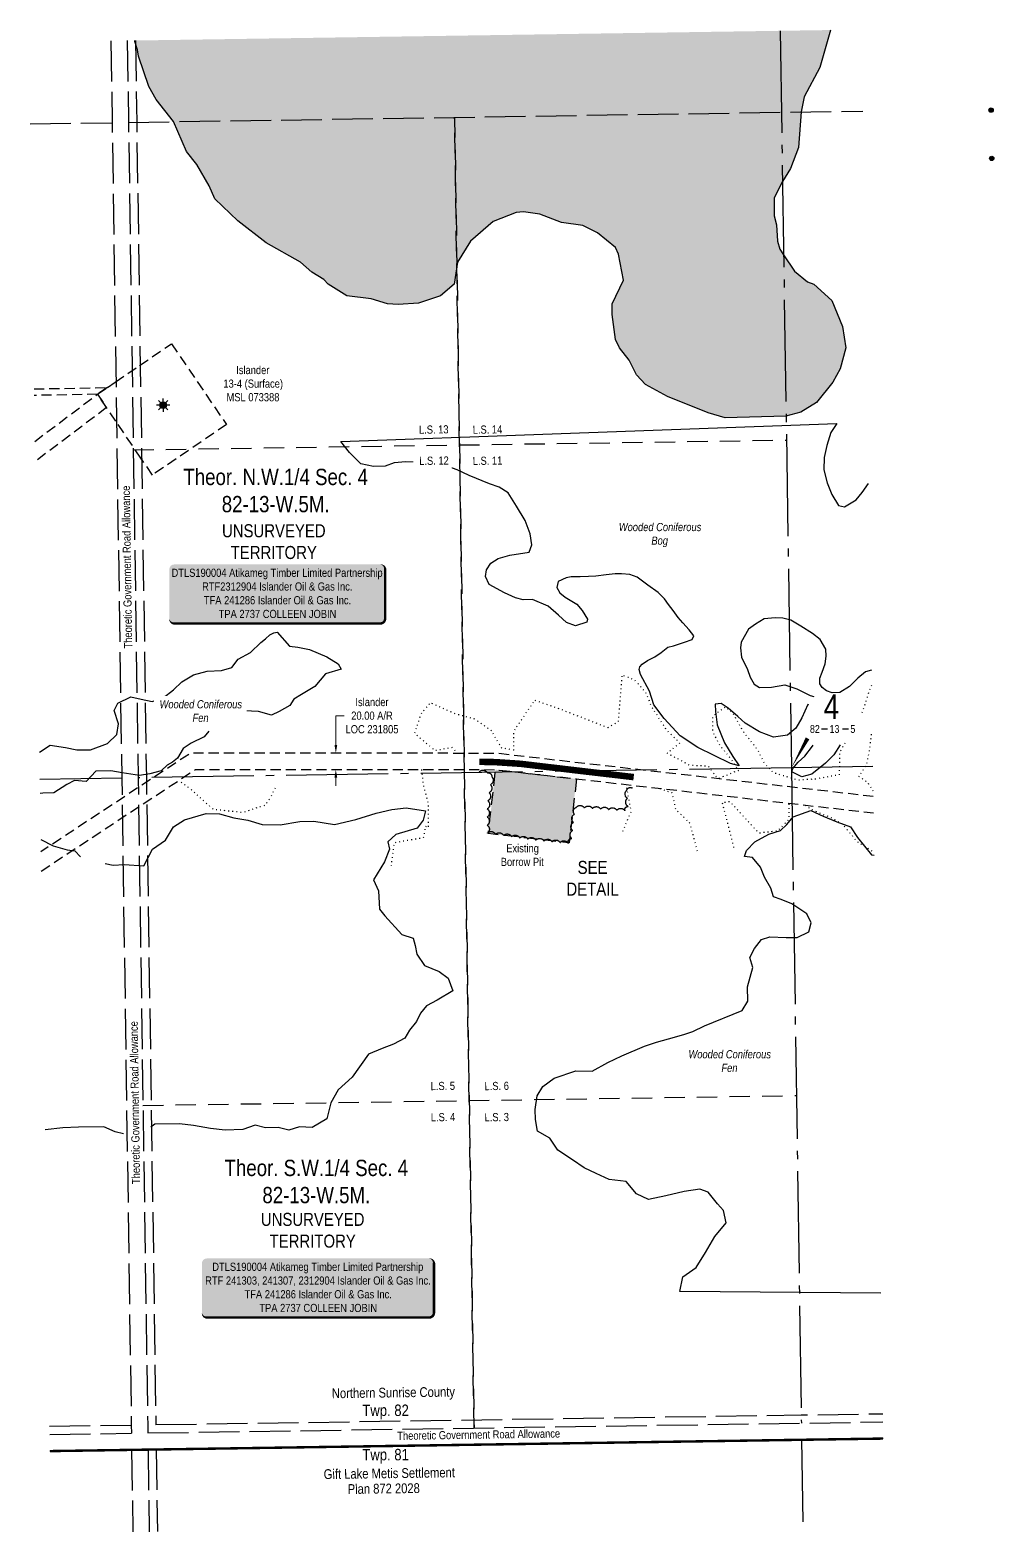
# Model space of a CAD drawing. Extents: x 562115 to 568244, y 6214387 to 6216356.
# Drawn here: x 563083 to 564266, y 6214513 to 6216356 of the extents above; entities that cross this region are included whole.
import ezdxf
from ezdxf.enums import TextEntityAlignment as Align

# ---------------------------------------------------------------- set-up
doc = ezdxf.new("R2010")
doc.units = 0
doc.header["$LTSCALE"] = 5
for name, pattern in [('0', [1, 1, 0]), ('BORDER', [44.45, 12.7, -6.35, 12.7, -6.35, 0, -6.35]), ('foc-ACCESSROAD', [3.75, 2.5, -1.25]), ('foc-LSD', [8, 5, -3]), ('foc-QUARTERLINE', [33, 25, -3, 2, -3]), ('foc-TOPO', [1, 0.2, -0.8]), ('foc-UNSURVEYED', [12.5, 10, -2.5]), ('HIDDEN2', [4.7625, 3.175, -1.5875])]:
    doc.linetypes.add(name, pattern=pattern)
for name, color, linetype in [('10', 1, 'Continuous'), ('9', 3, 'Continuous'), ('AS-ROADS', 254, 'Continuous'), ('C-AR', 13, 'foc-ACCESSROAD'), ('C-SYMBOL', 7, 'Continuous'), ('C-WS', 13, 'foc-ACCESSROAD'), ('C-WS-S', 13, 'Continuous'), ('D-TXT', 6, 'Continuous'), ('DETAIL-T', 7, 'Continuous'), ('L-33', 7, 'Continuous'), ('L-QSEC', 8, 'foc-QUARTERLINE'), ('L-ROAD-T', 7, 'Continuous'), ('L-SECLBL', 7, 'Continuous'), ('L-SECTION-LSD', 7, 'foc-LSD'), ('L-UNS-T', 3, 'Continuous'), ('L-USEC', 7, 'foc-UNSURVEYED'), ('M-DETAILS', 250, 'Continuous'), ('P-PROPOSED-H', 21, 'Continuous'), ('T-BUSH', 110, '0'), ('T-EXISTING TFA', 220, 'HIDDEN2'), ('T-VEGETATION CHANGE', 104, 'foc-TOPO'), ('T-WATER', 160, 'Continuous'), ('T-WATER-H', 133, 'Continuous'), ('WETLAND', 143, 'Continuous'), ('WETLAND-T', 146, 'Continuous')]:
    doc.layers.add(name, color=color, linetype=linetype)
for name, color, linetype, lineweight in [('AS-BOUNDARY', 131, 'BORDER', 60), ('C-AR-T', 13, 'Continuous', 9), ('C-WS-T', 13, 'Continuous', 9)]:
    doc.layers.add(name, color=color, linetype=linetype, lineweight=lineweight)
doc.styles.add('100L', font='ARIALN.TTF', dxfattribs={"height": 11})
doc.styles.add('175L', font='ARIALN.TTF', dxfattribs={"height": 20})
doc.styles.add('240', font='ARIALN.TTF', dxfattribs={"height": 30})
doc.styles.add('80', font='ARIALN.TTF', dxfattribs={"height": 10})
doc.styles.add('80CG', font='ARIALN.TTF', dxfattribs={"height": 10})
doc.styles.add('80L', font='ARIALN.TTF', dxfattribs={"height": 10})
doc.styles.add('SIMPLEX', font='ARIALN.TTF')
doc.dimstyles.new('Compass 5 000', dxfattribs={"dimscale": 5, "dimtxt": 9, "dimasz": 2, "dimexe": 0.2, "dimexo": 0.0625, "dimgap": 0.5, "dimtad": 0, "dimtih": 1, "dimtoh": 1, "dimzin": 0, "dimdsep": 46, "dimtxsty": '80CG', "dimcen": 0.1, "dimse1": 1, "dimse2": 1, "dimclrd": 256, "dimclrt": 256, "dimaunit": 1, "dimadec": 4, "dimazin": 0, "dimtfac": 0.06, "dimtofl": 0, "dimtmove": 0, "dimatfit": 1, "dimfxl": 0.2, "dimtolj": 1, "dimtzin": 0, "dimlwd": -1, "dimarcsym": 0})

# ---------------------------------------------------------------- blocks, each defined once
blk = doc.blocks.new('L-SECLBL')
at = {"layer": '9', "color": 7}
for p, q in [((-5.1, -27.8), (-12.3, -27.8)), ((20.7, -27.8), (13.5, -27.8))]:
    blk.add_line(p, q, dxfattribs=at)
at = {"layer": '10', "color": 2, "style": 'SIMPLEX'}
blk.add_attdef('SEC', text='', height=30, dxfattribs=at).set_placement((0, 0), align=Align.MIDDLE)
at = {"layer": '10', "color": 5, "style": '80L'}
blk.add_attdef('TWP', text='', height=9.5, dxfattribs=at).set_placement((-14.4, -27.4), align=Align.MIDDLE_RIGHT)
blk.add_attdef('RGE', text='', height=9.5, dxfattribs=at).set_placement((3.6, -27.4), align=Align.MIDDLE_CENTER)
blk.add_attdef('MER', text='', height=9.5, dxfattribs=at).set_placement((23.2, -27.4), align=Align.MIDDLE_LEFT)
blk = doc.blocks.new('*U454')
h = blk.add_hatch(color=255)
edge = h.paths.add_edge_path()
edge.add_line((-126.5, -37), (126.5, -37))
edge.add_arc((126.5, -31), 6, 270, 360)
edge.add_line((132.5, -31), (132.5, 29.5))
edge.add_arc((126.5, 29.5), 6, 0, 90)
edge.add_line((126.5, 35.5), (-126.5, 35.5))
edge.add_arc((-126.5, 29.5), 6, 90, 180)
edge.add_line((-132.5, 29.5), (-132.5, -31))
edge.add_arc((-126.5, -31), 6, 180, 270)
at = {"color": 44, "flags": 128}
blk.add_lwpolyline([(-126.5, -37, 3, 3, 0), (126.5, -37, 3, 3, 0.414214), (132.5, -31, 3, 3, 0), (132.5, 29.5, 3, 0, 0.414214), (126.5, 35.5, 0, 0, 0), (-126.5, 35.5, 0, 0, 0.414214), (-132.5, 29.5, 0, 0, 0), (-132.5, -31, 0, 3, 0.414214)], format="xyseb", close=True, dxfattribs=at)
at = {"color": 44, "style": '80'}
blk.add_attdef('ENTER_TEXT_001', (-36, -5), '', height=10, dxfattribs=at)
blk = doc.blocks.new('GAS')
h = blk.add_hatch(color=255)
h.dxf.hatch_style = 1
edge = h.paths.add_edge_path()
edge.add_arc((0, 0), 0.9, 0, 360)
for p, q in [((-0.81, 0), (-1.62, 0)), ((-0.57, 0.57), (-1.14, 1.14)), ((0, 0.81), (0, 1.62)), ((0.57, 0.57), (1.14, 1.14)), ((1.62, 0), (0.81, 0)), ((-0.57, -0.57), (-1.14, -1.14)), ((0, -0.81), (0, -1.62)), ((1.14, -1.14), (0.57, -0.57))]:
    blk.add_line(p, q)
blk.add_circle((0, 0), 0.8)
blk = doc.blocks.new('*D452')
at = {"layer": 'C-AR-T', "transparency": 16777216}
for p, q in [((563458.5, 6215478.5), (563458.6, 6215514.5)), ((563458.6, 6215514.5), (563468.6, 6215514.5)), ((563458.5, 6215438.5), (563458.5, 6215428.5))]:
    blk.add_line(p, q, dxfattribs=at)
for points in [[(563456.9, 6215478.5), (563460.2, 6215478.5), (563458.5, 6215468.5)], [(563456.8, 6215438.5), (563460.2, 6215438.5), (563458.5, 6215448.5)]]:
    blk.add_solid(points, dxfattribs=at)
at = {"layer": 'C-AR-T', "transparency": 16777216, "insert": (563502.9, 6215514.5), "char_height": 10, "attachment_point": 5, "style": '80CG'}
blk.add_mtext('\\A1;Islander\\P20.00 A/R\\PLOC 231805', dxfattribs=at)
blk = doc.blocks.new('*U453')
h = blk.add_hatch(color=255)
edge = h.paths.add_edge_path()
edge.add_line((-136.5, -37), (136.5, -37))
edge.add_arc((136.5, -31), 6, 270, 360)
edge.add_line((142.5, -31), (142.5, 29.5))
edge.add_arc((136.5, 29.5), 6, 0, 90)
edge.add_line((136.5, 35.5), (-136.5, 35.5))
edge.add_arc((-136.5, 29.5), 6, 90, 180)
edge.add_line((-142.5, 29.5), (-142.5, -31))
edge.add_arc((-136.5, -31), 6, 180, 270)
at = {"color": 44, "flags": 128}
blk.add_lwpolyline([(-136.5, -37, 3, 3, 0), (136.5, -37, 3, 3, 0.414214), (142.5, -31, 3, 3, 0), (142.5, 29.5, 3, 0, 0.414214), (136.5, 35.5, 0, 0, 0), (-136.5, 35.5, 0, 0, 0.414214), (-142.5, 29.5, 0, 0, 0), (-142.5, -31, 0, 3, 0.414214)], format="xyseb", close=True, dxfattribs=at)
at = {"color": 44, "style": '80'}
blk.add_attdef('ENTER_TEXT_001', (-36, -5), '', height=10, dxfattribs=at)
blk = doc.blocks.new('M-MATCH')
at = {"layer": 'M-DETAILS', "true_color": 0xffffff}
h = blk.add_hatch(color=7, dxfattribs=at)
h.dxf.hatch_style = 1
edge = h.paths.add_edge_path()
edge.add_arc((0, 0), 5.36, 0, 360)
at = {"layer": 'M-DETAILS', "flags": 128}
for points in [[(-5.4, 0), (5.4, 0)], [(0, 0), (0, -5.4)]]:
    blk.add_lwpolyline(points, dxfattribs=at)
at = {"layer": 'M-DETAILS'}
blk.add_circle((0, 0), 5.36, dxfattribs=at)
at = {"style": 'SIMPLEX'}
blk.add_attdef('A', text='', height=3.2, dxfattribs=at).set_placement((0, 2.7), align=Align.MIDDLE_CENTER)
blk.add_attdef('0', text='', height=2, dxfattribs=at).set_placement((-1.1, -2.2), align=Align.MIDDLE_RIGHT)
blk.add_attdef('0', text='', height=2, dxfattribs=at).set_placement((1.1, -2.2), align=Align.MIDDLE_LEFT)

msp = doc.modelspace()

# ---------------------------------------------------------------- hatches: boundary and pattern name
at = {"layer": 'P-PROPOSED-H'}
h = msp.add_hatch(color=256, dxfattribs=at)
h.dxf.hatch_style = 1
h.paths.add_polyline_path([(563753.866, 6215436.921), (563744.892, 6215358.468), (563645.585, 6215369.827), (563654.559, 6215448.28)])

# ---------------------------------------------------------------- linework, layer by layer
at = {"layer": 'AS-BOUNDARY', "const_width": 3, "flags": 128}
msp.add_lwpolyline([(563107.639, 6214612.325), (564130.123, 6214627.702)], dxfattribs=at)
at = {"layer": 'AS-ROADS', "const_width": 7.996, "flags": 128}
msp.add_lwpolyline([(563824.121, 6215439.166), (563756.058, 6215447.111), (563731.065, 6215450.077), (563710.749, 6215452.436), (563685.44, 6215455.458), (563654.431, 6215457.539), (563634.721, 6215457.937)], dxfattribs=at)
at = {"layer": 'C-AR'}
for points in [[(563088.067, 6215915.34), (563178.076, 6215917.172), (563165.981, 6215908.94), (563088.186, 6215907.356)], [(563089.034, 6215850.956), (563165.981, 6215908.94), (563177.225, 6215892.404), (563089.405, 6215826.221)]]:
    msp.add_lwpolyline(points, dxfattribs=at)
at = {"layer": 'C-AR', "flags": 128}
for points in [[(564118.161, 6215415.373), (563655.71, 6215468.269), (563280.404, 6215468.69), (563096.593, 6215347.678)], [(563096.949, 6215323.979), (563286.384, 6215448.693), (563654.559, 6215448.28), (563705.888, 6215442.557), (564118.467, 6215395.234)]]:
    msp.add_lwpolyline(points, dxfattribs=at)
at = {"layer": 'C-WS'}
msp.add_lwpolyline([(563324.364, 6215871.648), (563233.469, 6215809.782), (563219.349, 6215830.528), (563188.518, 6215875.828), (563177.225, 6215892.404), (563165.981, 6215908.94), (563178.076, 6215917.172), (563187.811, 6215923.798), (563217.676, 6215944.126), (563256.875, 6215970.804), (563324.364, 6215871.648)], close=True, dxfattribs=at)
at = {"layer": 'L-QSEC'}
for p, q in [((564003.93, 6216354.722), (564017.663, 6215450.513)), ((564017.663, 6215450.513), (563215.885, 6215438.423)), ((564117.605, 6215452.02), (564017.663, 6215450.513)), ((564017.663, 6215450.513), (564029.873, 6214646.635)), ((563095.257, 6215436.618), (563195.779, 6215438.13)), ((564030.174, 6214626.53), (564031.68, 6214525.488))]:
    msp.add_line(p, q, dxfattribs=at)
at = {"layer": 'L-SECLBL', "flags": 128}
msp.add_lwpolyline([(564017.663, 6215450.513, 0, 4.998, 0), (564037.487, 6215486.694, 4.998, 4.998, 0)], format="xyseb", dxfattribs=at)
at = {"layer": 'L-SECTION-LSD'}
msp.add_line((563221.804, 6215036.355), (564023.77, 6215048.418), dxfattribs=at)
at = {"layer": 'L-USEC', "flags": 128}
for points in [[(563182.465, 6216342.354), (563183.942, 6216242.005), (563195.779, 6215438.13), (563207.466, 6214644.309), (563207.614, 6214634.27)], [(563202.57, 6216342.657), (563204.048, 6216242.301), (563215.885, 6215438.426), (563227.572, 6214644.605), (563227.719, 6214634.572)], [(563212.628, 6216342.808), (563214.106, 6216242.449), (563225.943, 6215438.574), (563237.629, 6214644.753)], [(563204.048, 6216242.317), (564005.448, 6216254.778), (564105.392, 6216256.283)], [(563083.183, 6216240.488), (563183.942, 6216242.005)], [(563227.719, 6214634.572), (564029.871, 6214646.635), (564129.812, 6214648.138)], [(563237.629, 6214644.781), (564029.72, 6214656.693), (564129.659, 6214658.196)], [(563107.181, 6214642.819), (563207.456, 6214644.327), (563207.466, 6214644.327)], [(563107.332, 6214632.762), (563207.607, 6214634.27), (563207.614, 6214634.27)], [(563107.634, 6214612.656), (563207.91, 6214614.164)], [(563207.91, 6214614.164), (563209.396, 6214513.129)], [(563228.015, 6214614.467), (564030.174, 6214626.53), (564130.118, 6214628.033)], [(563228.015, 6214614.467), (563229.501, 6214513.432)], [(563238.073, 6214614.618), (563239.559, 6214513.583)]]:
    msp.add_lwpolyline(points, dxfattribs=at)
at = {"layer": 'T-BUSH', "flags": 128}
msp.add_lwpolyline([(563634.581, 6215445.644, -0.52056705), (563644.499, 6215444.4, -0.52056705), (563649.828, 6215439.723, -0.52056705), (563648.224, 6215429.857, -0.52056705), (563646.62, 6215419.991, -0.52056705), (563645.016, 6215410.125, -0.52056705), (563644.417, 6215400.176, -0.52056705), (563644.372, 6215390.18, -0.52056705), (563644.326, 6215380.185, -0.52056705), (563644.628, 6215370.486, -0.52056705), (563654.511, 6215368.996, -0.52056705), (563664.395, 6215367.505, -0.52056705), (563674.279, 6215366.015, -0.52056705), (563684.163, 6215364.524, -0.52056705), (563694.046, 6215363.034, -0.52056705), (563703.96, 6215361.781, -0.52056705), (563713.908, 6215360.81, -0.52056705), (563723.856, 6215359.839, -0.52056705), (563733.804, 6215358.868, -0.52056705), (563743.752, 6215357.898, -0.52056705), (563748.102, 6215363.792, -0.52056705), (563749.153, 6215373.732, -0.52056705), (563750.203, 6215383.672, -0.52056705), (563751.253, 6215393.612, -0.52056705), (563753.541, 6215402.076, -0.52056705), (563763.512, 6215401.376, -0.52056705), (563773.483, 6215400.677, -0.52056705), (563783.454, 6215399.977, -0.52056705), (563793.425, 6215399.277, -0.52056705), (563803.396, 6215398.577, -0.52056705), (563813.367, 6215397.878, -0.52056705), (563817.261, 6215403.189, -0.52056705), (563816.452, 6215413.151, -0.52056705), (563815.644, 6215423.114, -0.52056705), (563822.555, 6215425.684, -0.52056705)], format="xyb", dxfattribs=at)
at = {"layer": 'T-EXISTING TFA', "flags": 128}
msp.add_lwpolyline([(563753.866, 6215436.921), (563744.892, 6215358.468), (563645.585, 6215369.827), (563654.559, 6215448.28)], close=True, dxfattribs=at)
at = {"layer": 'T-VEGETATION CHANGE', "flags": 128}
for points in [[(564083.414, 6215480.97), (564076.745, 6215468.988), (564076.378, 6215441.928), (564047.465, 6215436.812), (564025.732, 6215435.362), (563995.874, 6215444.297), (563984.8, 6215455.794), (563976.004, 6215472.96), (563958.702, 6215494.848), (563946.174, 6215517.473), (563936.632, 6215525.098), (563920.881, 6215513.781), (563920.599, 6215495.108), (563929.757, 6215478.15), (563944.297, 6215460.604), (563952.595, 6215447.259), (563927.67, 6215437.141), (563915.596, 6215452.485), (563892.97, 6215453.548), (563865.181, 6215468.544), (563880.749, 6215481.009), (563864.57, 6215496.794), (563846.656, 6215524.56), (563838.775, 6215543.095), (563825.288, 6215558.201), (563809.516, 6215564.314), (563805.106, 6215507.101), (563792.153, 6215499.81), (563767.999, 6215509.195), (563732.55, 6215522.941), (563702.539, 6215533.405), (563676.727, 6215495.469), (563676.47, 6215472.31), (563661.814, 6215474.946), (563649.495, 6215496.032), (563629.247, 6215510.223), (563605.982, 6215516.395), (563574.385, 6215530.275), (563562.906, 6215516.542), (563555.001, 6215492.915), (563580.049, 6215471.895), (563602.189, 6215475.906), (563606.695, 6215468.324)], [(564116.094, 6215551.511), (564114.912, 6215550.264), (564104.619, 6215519.071), (564102.875, 6215515.938)], [(564118.064, 6215421.75), (564111.505, 6215432.514), (564100.536, 6215440.024), (564109.634, 6215453.664), (564113.151, 6215469.19), (564116.431, 6215494.149), (564116.96, 6215494.509)], [(563563.647, 6215448.382), (563565.524, 6215430.344), (563571.651, 6215407.119), (563571.948, 6215376.692), (563568.588, 6215378.802), (563565.825, 6215364.652), (563529.956, 6215358.433), (563526.267, 6215330.664)], [(563384.011, 6215425.504), (563378.078, 6215413.987), (563371.627, 6215404.64), (563344.298, 6215395.637), (563308.252, 6215399.503), (563279.683, 6215424.886), (563266.385, 6215434.751), (563266.217, 6215435.416)], [(563810.734, 6215372.651), (563821.049, 6215397.241), (563814.949, 6215429.864), (563815.004, 6215430.041)], [(563856.216, 6215425.314), (563870.911, 6215420.153), (563875.399, 6215399.92), (563892.636, 6215383.041), (563902.738, 6215346.089)], [(563947.065, 6215352.793), (563938.746, 6215386.167), (563932.763, 6215408.049), (563942.125, 6215409.422), (563966.731, 6215382.165), (563977.528, 6215370.721), (564001.019, 6215373.486), (564014.864, 6215387.8), (564015.01, 6215407.1)], [(564034.533, 6215404.861), (564042.824, 6215399.227), (564066.968, 6215389.077), (564079.659, 6215382.075), (564098.096, 6215360.296), (564117.13, 6215348.26), (564119.19, 6215347.641)]]:
    msp.add_lwpolyline(points, dxfattribs=at)
at = {"layer": 'WETLAND'}
for points in [[(564115.805, 6215570.561), (564108.584, 6215568.464), (564099.28, 6215560.475), (564089.135, 6215550.192), (564077.083, 6215543.032), (564067.555, 6215542.756), (564060.684, 6215544.827), (564055.563, 6215549.219), (564052.709, 6215553.677), (564052.512, 6215560.483), (564055.477, 6215567.833), (564059.271, 6215577.933), (564060.356, 6215587.499), (564060.106, 6215596.119), (564052.946, 6215608.172), (564043.662, 6215615.168), (564029.322, 6215624.287), (564016.849, 6215631.645), (564007.243, 6215634.091), (563997.689, 6215634.722), (563984.105, 6215633.421), (563973.401, 6215626.754), (563964.952, 6215620.606), (563955.871, 6215604.905), (563955.174, 6215597.62), (563956.41, 6215586.304), (563963.663, 6215571.076), (563967.114, 6215561.641), (563971.901, 6215553.152), (563978.371, 6215549.253), (563993.342, 6215549.687), (564009.609, 6215552.428), (564024.285, 6215547.405), (564040.867, 6215539.258), (564045.253, 6215538.224)], [(563094.758, 6215469.835), (563108.099, 6215478.302), (563126.83, 6215475.463), (563140.529, 6215472.795), (563157.44, 6215472.812), (563178.469, 6215480.588), (563189.714, 6215491.247), (563191.712, 6215504.586), (563186.475, 6215520.781), (563190.982, 6215529.766), (563206.757, 6215537.715), (563219.446, 6215534.677), (563233.145, 6215532.009), (563246.637, 6215536.486), (563259.291, 6215546.388), (563269.461, 6215555.885), (563283.957, 6215564.811), (563300.522, 6215569.037), (563318.205, 6215569.89), (563330.696, 6215573.658), (563338.84, 6215583.846), (563353.662, 6215592.032), (563366.587, 6215604.325), (563372.243, 6215608.916), (563377.549, 6215613.838), (563382.254, 6215616.017), (563386.652, 6215616.996), (563401.456, 6215599.717), (563411.703, 6215598.651), (563426.093, 6215595.663), (563447.465, 6215586.747), (563461.332, 6215578.294), (563464.932, 6215571.588), (563445.878, 6215565.94), (563432.733, 6215550.483), (563416.467, 6215540.373), (563406.994, 6215534.662), (563402.023, 6215527.103), (563388.792, 6215519.662), (563379.383, 6215515.303), (563363.593, 6215519.613), (563346.54, 6215520.481), (563336.332, 6215520.185), (563328.886, 6215518.607), (563322.371, 6215513.42)], [(563302.668, 6215495.425), (563297.11, 6215488.722), (563280.78, 6215480.834), (563271.088, 6215474.128), (563264.009, 6215462.554), (563258.243, 6215457.667), (563251.541, 6215453.897), (563244.248, 6215447.045), (563230.061, 6215443.058), (563217.678, 6215440.946), (563196.327, 6215444.281), (563182.413, 6215446.844), (563182.413, 6215446.844), (563164.139, 6215446.314), (563152.216, 6215433.8), (563137.771, 6215435.17), (563128.53, 6215429.96), (563112.44, 6215419.707), (563098.83, 6215419.313), (563095.519, 6215419.217)], [(564077.39, 6215478.727), (564069.764, 6215466.537), (564059.618, 6215456.254), (564042.76, 6215442.598), (564030.589, 6215439.521), (564018.156, 6215445.517), (564019.398, 6215449.64), (564025.98, 6215457.55), (564033.936, 6215465.045), (564043.575, 6215477.13), (564044.239, 6215478.394)], [(564127.417, 6214805.88), (563880.688, 6214808.189), (563884.443, 6214826.299), (563900.929, 6214837.585), (563912.406, 6214855.931), (563923.849, 6214875.478), (563937.564, 6214892.383), (563934.157, 6214907.607), (563926.999, 6214915.803), (563915.668, 6214929.883), (563905.347, 6214933.787), (563886.218, 6214930.831), (563863.558, 6214925.371), (563842.064, 6214921.145), (563827.456, 6214927.927), (563815.005, 6214943.179), (563793.92, 6214945.57), (563778.095, 6214952.918), (563763.487, 6214959.7), (563748.792, 6214969.482), (563731.028, 6214981.577), (563720.995, 6214996.298), (563705.945, 6215004.796), (563703.518, 6215019.21), (563703.17, 6215031.209), (563705.683, 6215048.095), (563712.552, 6215059.703), (563726.673, 6215069.719), (563753.229, 6215078.826), (563773.012, 6215078.411), (563792.165, 6215089.03), (563809.338, 6215097.334), (563837.223, 6215108.95), (563852.083, 6215114.185), (563866.978, 6215118.219), (563885.437, 6215123.557), (563896.75, 6215126.888), (563910.958, 6215133.904), (563957.25, 6215152.659), (563964.12, 6215164.267), (563963.778, 6215181.807), (563970.499, 6215205.728), (563966.772, 6215217.785), (563972.459, 6215228.758), (563981.145, 6215239.818), (563991.258, 6215243.114), (564011.091, 6215242.487), (564024.908, 6215242.287), (564039.116, 6215249.304), (564042.076, 6215260.197), (564036.673, 6215271.451), (564018.309, 6215283.528), (564004.936, 6215289.145), (563995.666, 6215292.464), (563992.403, 6215302.749), (563984.594, 6215316.363), (563979.791, 6215328.581), (563970.05, 6215340.656), (563960.174, 6215341.89), (563962.384, 6215349.331), (563972.869, 6215359.672), (563990.007, 6215369.175), (564004.285, 6215373.792), (564011.875, 6215381.218), (564020.011, 6215390.544), (564041.541, 6215398.088), (564056.572, 6215391.109), (564073.578, 6215384.188), (564090.062, 6215378.239), (564098.844, 6215365.148), (564115.772, 6215343.89), (564119.252, 6215343.548)], [(563096.368, 6215362.695), (563111.43, 6215354.827), (563128.873, 6215349.895), (563138.251, 6215348.663), (563145.149, 6215341.403)], [(563197.807, 6215001.748), (563187.826, 6215004.118), (563173.812, 6215010.138), (563142.627, 6215009.606), (563123.572, 6215009.054), (563101.717, 6215006.542)]]:
    msp.add_lwpolyline(points, dxfattribs=at)

# ---------------------------------------------------------------- block references
ref = msp.add_blockref('*U454', (563386.597, 6215664.596), dxfattribs=dict(xscale=0.9995485000000001, yscale=0.9995485000000001, zscale=0.9995485000000001))
ref.add_attrib('ENTER_TEXT_001', 'DTLS190004 Atikameg Timber Limited Partnership', (563256.884, 6215684.85), dxfattribs={"color": 44, "height": 9.99549, "style": '80'})
ref.add_attrib('ENTER_TEXT_002', 'RTF2312904 Islander Oil & Gas Inc.', (563294.35, 6215668.013), dxfattribs={"color": 44, "height": 9.99549, "style": '80'})
ref.add_attrib('ENTER_TEXT_003', 'TFA 241286 Islander Oil & Gas Inc.', (563296.553, 6215651.177), dxfattribs={"color": 44, "height": 9.99549, "style": '80'})
ref.add_attrib('ENTER_TEXT_004', 'TPA 2737 COLLEEN JOBIN', (563314.699, 6215634.341), dxfattribs={"color": 44, "height": 9.99549, "style": '80'})
ref = msp.add_blockref('*U453', (563436.55, 6214813.164), dxfattribs=dict(xscale=0.9995485000000001, yscale=0.9995485000000001, zscale=0.9995485000000001))
ref.add_attrib('ENTER_TEXT_001', 'DTLS190004 Atikameg Timber Limited Partnership', (563306.837, 6214833.417), dxfattribs={"color": 44, "height": 9.99549, "style": '80'})
ref.add_attrib('ENTER_TEXT_002', 'RTF 241303, 241307, 2312904 Islander Oil & Gas Inc.', (563298.133, 6214816.581), dxfattribs={"color": 44, "height": 9.99549, "style": '80'})
ref.add_attrib('ENTER_TEXT_003', 'TFA 241286 Islander Oil & Gas Inc.', (563346.505, 6214799.745), dxfattribs={"color": 44, "height": 9.99549, "style": '80'})
ref.add_attrib('ENTER_TEXT_004', 'TPA 2737 COLLEEN JOBIN', (563364.652, 6214782.908), dxfattribs={"color": 44, "height": 9.99549, "style": '80'})
at = {"layer": 'C-WS-S', "xscale": 4.997720000000005, "yscale": 4.997720000000005, "zscale": 4.997720000000005}
msp.add_blockref('GAS', (563246.685, 6215895.407), dxfattribs=at)
at = {"layer": 'L-SECLBL', "xscale": 0.9995485000000001, "yscale": 0.9995485000000001, "zscale": 0.9995485000000001}
msp.add_blockref('L-SECLBL', (564066.881, 6215525.598), dxfattribs=at).add_auto_attribs({'SEC': '4', 'TWP': '82', 'RGE': '13', 'MER': '5'})
at = {"layer": 'M-DETAILS'}
ref = msp.add_blockref('M-MATCH', (564262.771, 6216257.392), dxfattribs=dict(at, xscale=0.4997742499999989, yscale=0.4997742499999989, zscale=0.4997742499999989, rotation=359.8019213585021))
ref.add_attrib('A', 'A', dxfattribs={"layer": '0', "height": 1.599, "rotation": 359.801921, "style": 'SIMPLEX'}).set_placement((564262.775, 6216258.732), align=Align.MIDDLE_CENTER)
ref.add_attrib('0', '-', dxfattribs={"layer": '0', "height": 1, "rotation": 359.801921, "style": 'SIMPLEX'}).set_placement((564262.227, 6216256.305), align=Align.MIDDLE_RIGHT)
ref.add_attrib('0', '-', dxfattribs={"layer": '0', "height": 1, "rotation": 359.801921, "style": 'SIMPLEX'}).set_placement((564263.306, 6216256.301), align=Align.MIDDLE_LEFT)
ref = msp.add_blockref('M-MATCH', (564263.58, 6216198.22), dxfattribs=dict(at, xscale=0.49977425, yscale=0.49977425, zscale=0.49977425, rotation=359.8019213591764))
ref.add_attrib('A', 'B', dxfattribs={"layer": '0', "height": 1.599, "rotation": 359.801921, "style": 'SIMPLEX'}).set_placement((564263.584, 6216199.56), align=Align.MIDDLE_CENTER)
ref.add_attrib('0', '-', dxfattribs={"layer": '0', "height": 1, "rotation": 359.801921, "style": 'SIMPLEX'}).set_placement((564263.036, 6216197.133), align=Align.MIDDLE_RIGHT)
ref.add_attrib('0', '-', dxfattribs={"layer": '0', "height": 1, "rotation": 359.801921, "style": 'SIMPLEX'}).set_placement((564264.116, 6216197.129), align=Align.MIDDLE_LEFT)

# ---------------------------------------------------------------- texts
at = {"layer": 'C-SYMBOL', "color": 3, "char_height": 19.99097, "attachment_point": 2, "style": '175L'}
for s, insert, width in [('Theor. N.W.1/4 Sec. 4\\P82-13-W.5M.', (563384.652, 6215817.402), 225.6506), ('Theor. S.W.1/4 Sec. 4\\P82-13-W.5M.', (563434.561, 6214969.753), 224.39605)]:
    msp.add_mtext(s, dxfattribs=dict(at, insert=insert, width=width))
at = {"layer": 'C-WS-T', "insert": (563660.444, 6215356.812), "char_height": 9.99544, "attachment_point": 1, "style": '80L'}
msp.add_mtext_dynamic_manual_height_columns('\\pi7.21928;Existing \\P\\pi0.4727;Borrow Pit', width=52.83851, gutter_width=50, heights=[0], dxfattribs=at)
at = {"layer": 'D-TXT', "color": 3, "insert": (563491.079, 6214615.022), "char_height": 13.9937, "attachment_point": 1, "style": '80L'}
msp.add_mtext_dynamic_manual_height_columns('Twp. 81', width=54.19601, gutter_width=47.479, heights=[0], dxfattribs=at)
at = {"layer": 'DETAIL-T', "color": 3, "insert": (563773.616, 6215315.058), "char_height": 15.9928, "width": 63.60739, "attachment_point": 5, "style": '80CG'}
msp.add_mtext('SEE\\PDETAIL', dxfattribs=at)
at = {"layer": 'L-33', "linetype": 'Continuous', "insert": (563524.13, 6214585.031), "char_height": 17.97569, "attachment_point": 5, "rotation": 0.786459, "style": '240'}
msp.add_mtext_dynamic_manual_height_columns('{\\H0.66666x;Gift Lake Metis Settlement}', width=201.24615, gutter_width=45, heights=[0], dxfattribs=at)
at = {"layer": 'L-ROAD-T', "style": '80L'}
for rotation, p in [(90.843617, (563202.151, 6215696.846)), (90.843617, (563211.824, 6215039.876)), (0.861581, (563633.846, 6214632.503))]:
    msp.add_text('Theoretic Government Road Allowance', height=9.99549, rotation=rotation, dxfattribs=at).set_placement(p, align=Align.MIDDLE_CENTER)
at = {"layer": 'L-SECTION-LSD', "insert": (563558.56, 6215870.304), "char_height": 9.99549, "attachment_point": 1, "rotation": 0.862194, "style": '100L', "bg_fill": 3, "box_fill_scale": 1.5, "bg_fill_color": 256, "bg_fill_transparency": 0}
msp.add_mtext_dynamic_manual_height_columns('\\pi1.88794;L.S. 13', width=36.81759, gutter_width=54.975, heights=[0], dxfattribs=at)
at = {"layer": 'L-UNS-T', "color": 3, "char_height": 15.99278, "attachment_point": 5, "style": '80L'}
for insert in [(563382.392, 6215727.927), (563430.092, 6214883.141)]:
    msp.add_mtext_dynamic_manual_height_columns('UNSURVEYED TERRITORY', width=126.35668, gutter_width=47.479, heights=[0], dxfattribs=dict(at, insert=insert))

# ---------------------------------------------------------------- dimensions: what is measured, and where the dimension line sits
at = {"layer": 'C-AR-T'}
dim = msp.add_linear_dim(base=(563458.537, 6215468.491), p1=(563468.227, 6215448.489), p2=(563468.25, 6215468.48), angle=89.935747, text='Islander\\P20.00 A/R\\PLOC 231805', dimstyle='Compass 5 000', dxfattribs=at)
dim.commit()
dim.dimension.update_dxf_attribs({"geometry": '*D452', "text_midpoint": (563502.923, 6215514.52), "dimtype": 161})

# ---------------------------------------------------------------- next in the draw order: hatches: boundary and pattern name
at = {"layer": 'T-WATER-H'}
h = msp.add_hatch(color=256, dxfattribs=at)
h.dxf.hatch_style = 1
h.paths.add_polyline_path([(563281.591, 6216343.845), (563211.826, 6216342.795), (563211.846, 6216341.404), (563215.159, 6216331.464), (563216.158, 6216323.472), (563229.146, 6216286.507), (563238.137, 6216270.523), (563259.373, 6216243.54), (563275.102, 6216206.585), (563288.09, 6216190.6), (563303.075, 6216164.625), (563310.069, 6216148.641), (563338.042, 6216121.667), (563373.009, 6216094.693), (563414.969, 6216070.717), (563428.956, 6216058.729), (563443.941, 6216049.738), (563448.937, 6216043.744), (563471.915, 6216029.758), (563501.886, 6216025.762), (563521.867, 6216019.768), (563534.855, 6216018.769), (563559.831, 6216020.768), (563586.805, 6216029.76), (563603.789, 6216043.747), (563607.785, 6216070.721), (563623.77, 6216096.697), (563651.743, 6216120.675), (563679.717, 6216131.665), (563688.708, 6216132.664), (563708.689, 6216129.667), (563735.663, 6216119.677), (563761.639, 6216115.682), (563779.621, 6216106.691), (563801.601, 6216088.708), (563805.597, 6216080.716), (563811.591, 6216048.747), (563797.604, 6216019.774), (563797.604, 6216006.787), (563801.601, 6215975.816), (563806.596, 6215965.826), (563818.585, 6215950.84), (563827.576, 6215932.858), (563838.566, 6215920.87), (563865.54, 6215905.884), (563915.492, 6215885.905), (563936.472, 6215879.911), (564011.007, 6215882.069), (564029.385, 6215886.906), (564048.367, 6215898.895), (564068.348, 6215923.872), (564077.339, 6215939.857), (564084.332, 6215965.832), (564080.336, 6215991.807), (564067.348, 6216023.776), (564045.369, 6216043.757), (564037.377, 6216046.754), (564021.392, 6216059.741), (564008.058, 6216079.741), (564003.409, 6216086.715), (564000.412, 6216096.705), (563999.413, 6216116.686), (563996.416, 6216127.675), (563996.416, 6216149.654), (564006.713, 6216169.885), (564016.397, 6216185.62), (564026.387, 6216211.596), (564029.699, 6216255.132), (564033.381, 6216273.537), (564052.362, 6216309.503), (564065.823, 6216355.653), (563904.015, 6216353.217)])

# ---------------------------------------------------------------- next in the draw order: linework, layer by layer
at = {"layer": 'L-SECTION-LSD'}
for p, q in [((563604.333, 6216248.739), (563628.16, 6214640.594)), ((563209.963, 6215840.596), (564011.556, 6215852.659))]:
    msp.add_line(p, q, dxfattribs=at)

# ---------------------------------------------------------------- next in the draw order: texts
at = {"layer": 'L-33', "linetype": 'Continuous', "insert": (563517.307, 6214566.257), "char_height": 17.97569, "attachment_point": 5, "rotation": 0.786459, "style": '240', "bg_fill": 3, "box_fill_scale": 1.15, "bg_fill_color": 256, "bg_fill_true_color": 256, "bg_fill_transparency": 0}
msp.add_mtext_dynamic_manual_height_columns('{\\H0.66666x;Plan 872 2028}', width=117.20741, gutter_width=45, heights=[0], dxfattribs=at)
at = {"layer": 'WETLAND-T', "insert": (563240.222, 6215533.547), "char_height": 10, "attachment_point": 1, "style": '80L', "bg_fill": 2}
msp.add_mtext_dynamic_manual_height_columns('\\pi1.94402;{\\fArial Narrow|b0|i1|c0|p34;Wooded Coniferous \\P\\pi42.38399;Fen}', width=103.67658, gutter_width=50, heights=[0], dxfattribs=at)
at = {"layer": 'WETLAND-T', "insert": (563889.387, 6215104.195), "char_height": 10, "attachment_point": 1, "style": '80L', "bg_fill": 3, "box_fill_scale": 1.15, "bg_fill_color": 256, "bg_fill_true_color": 256, "bg_fill_transparency": 0}
msp.add_mtext_dynamic_manual_height_columns('\\pi1.94402;{\\fArial Narrow|b0|i1|c0|p34;Wooded Coniferous \\P\\pi42.38399;Fen}', width=103.67658, gutter_width=50, heights=[0], dxfattribs=at)

# ---------------------------------------------------------------- next in the draw order: texts
at = {"layer": 'L-SECTION-LSD', "attachment_point": 1, "style": '100L', "bg_fill": 3, "box_fill_scale": 1.5, "bg_fill_color": 256, "bg_fill_transparency": 0}
for s, width, insert, char_height, rotation in [('L.S. 14', 36.98149, (563626.489, 6215870.304), 9.9955, 0.862194), ('L.S. 11', 36.43304, (563626.489, 6215832.037), 9.9955, 0.862194), ('\\pi1.75778;L.S. 5', 30.38742, (563573.019, 6215065.041), 9.99549, 0.861777), ('L.S. 6', 30.46937, (563640.947, 6215065.041), 9.9955, 0.861777), ('\\pi1.98511;L.S. 4', 30.52611, (563573.019, 6215026.774), 9.99549, 0.861777), ('L.S. 3', 30.3622, (563640.947, 6215026.774), 9.9955, 0.861777)]:
    msp.add_mtext_dynamic_manual_height_columns(s, width=width, gutter_width=54.975, heights=[0], dxfattribs=dict(at, insert=insert, char_height=char_height, rotation=rotation))

# ---------------------------------------------------------------- next in the draw order: linework, layer by layer
at = {"layer": 'L-SECTION-LSD'}
for p, q in [((563616.254, 6215444.494), (563604.337, 6216248.74)), ((563628.161, 6214640.264), (563616.254, 6215444.494))]:
    msp.add_line(p, q, dxfattribs=at)
at = {"layer": 'T-WATER'}
msp.add_lwpolyline([(564065.823, 6216355.653), (564052.362, 6216309.503), (564033.381, 6216273.537), (564029.699, 6216255.132), (564026.387, 6216211.596), (564016.397, 6216185.62), (564006.713, 6216169.885), (563996.416, 6216149.654), (563996.416, 6216127.675), (563999.413, 6216116.686), (564000.412, 6216096.705), (564003.409, 6216086.715), (564008.058, 6216079.741), (564021.392, 6216059.741), (564037.377, 6216046.754), (564045.369, 6216043.757), (564067.348, 6216023.776), (564080.336, 6215991.807), (564084.332, 6215965.832), (564077.339, 6215939.857), (564068.348, 6215923.872), (564048.367, 6215898.895), (564029.385, 6215886.906), (564011.007, 6215882.069), (563936.472, 6215879.911), (563915.492, 6215885.905), (563865.54, 6215905.884), (563838.566, 6215920.87), (563827.576, 6215932.858), (563818.585, 6215950.84), (563806.596, 6215965.826), (563801.601, 6215975.816), (563797.604, 6216006.787), (563797.604, 6216019.774), (563811.591, 6216048.747), (563805.597, 6216080.716), (563801.601, 6216088.708), (563779.621, 6216106.691), (563761.639, 6216115.682), (563735.663, 6216119.677), (563708.689, 6216129.667), (563688.708, 6216132.664), (563679.717, 6216131.665), (563651.743, 6216120.675), (563623.77, 6216096.697), (563607.785, 6216070.721), (563603.789, 6216043.747), (563586.805, 6216029.76), (563559.831, 6216020.768), (563534.855, 6216018.769), (563521.867, 6216019.768), (563501.886, 6216025.762), (563471.915, 6216029.758), (563448.937, 6216043.744), (563443.941, 6216049.738), (563428.956, 6216058.729), (563414.969, 6216070.717), (563373.009, 6216094.693), (563338.042, 6216121.667), (563310.069, 6216148.641), (563303.075, 6216164.625), (563288.09, 6216190.6), (563275.102, 6216206.585), (563259.373, 6216243.54), (563238.137, 6216270.523), (563229.146, 6216286.507), (563216.158, 6216323.472), (563215.159, 6216331.464), (563211.846, 6216341.404), (563211.826, 6216342.795)], dxfattribs=at)
at = {"layer": 'WETLAND'}
for points in [[(564038.989, 6215527.982), (564038.007, 6215528.278), (564030.314, 6215511.709), (564022.956, 6215499.236), (564012.758, 6215490.767), (563995.584, 6215487.999), (563978.587, 6215494.772), (563961.032, 6215505.161), (563951.709, 6215513.518), (563940.064, 6215523.624), (563931.273, 6215529.272), (563924.028, 6215528.608), (563924.29, 6215519.534), (563926.578, 6215503.254), (563935.389, 6215481.26), (563945.869, 6215464.31), (563953.457, 6215453.178), (563942.93, 6215456.051), (563902.868, 6215475.323), (563881.112, 6215489.677), (563861.426, 6215510.902), (563848.677, 6215527.787), (563843.654, 6215544.441), (563832.614, 6215565.008), (563830.616, 6215571.307), (563831.431, 6215574.509), (563834.515, 6215577.777), (563841.202, 6215582.058), (563850.144, 6215586.857), (563857.712, 6215592.071), (563866.148, 6215598.673), (563872.914, 6215600.231), (563886.406, 6215604.708), (563895.841, 6215608.16), (563897.991, 6215612.309), (563892.323, 6215619.864), (563884.361, 6215628.26), (563878.72, 6215634.908), (563872.572, 6215643.357), (563866.904, 6215650.912), (563861.704, 6215658.026), (563854.221, 6215665.528), (563841.242, 6215674.687), (563828.25, 6215684.3), (563819.525, 6215687.68), (563809.051, 6215688.739), (563801.338, 6215688.515), (563790.476, 6215687.292), (563777.812, 6215685.563), (563768.739, 6215685.3), (563758.304, 6215684.998), (563747.416, 6215684.682), (563741.09, 6215683.591), (563731.228, 6215679.219), (563729.623, 6215671.907), (563733.45, 6215665.207), (563739.959, 6215659.947), (563754.286, 6215651.281), (563760.861, 6215643.752), (563767.528, 6215633.048), (563766.726, 6215629.392), (563752.78, 6215624.902), (563741.774, 6215628.669), (563731.97, 6215637.921), (563718.939, 6215648.895), (563700.088, 6215656.975), (563688.292, 6215656.634), (563679.14, 6215659.093), (563665.345, 6215665.05), (563646.882, 6215675.413), (563642.056, 6215685.262), (563643.634, 6215693.481), (563648.842, 6215701.805), (563657.758, 6215707.512), (563672.171, 6215711.562), (563695.683, 6215714.968), (563699.05, 6215724.147), (563696.841, 6215737.704), (563690.923, 6215753.879), (563680.416, 6215771.737), (563669.962, 6215787.781), (563658.863, 6215794.724), (563646.936, 6215798.919), (563622.122, 6215809.097), (563607.394, 6215815.936), (563584.447, 6215824.352), (563564.432, 6215825.588), (563544.444, 6215825.917), (563529.952, 6215824.589), (563519.169, 6215820.644), (563504.652, 6215820.224), (563489.121, 6215823.406), (563475.09, 6215837.529), (563464.715, 6215850.851), (564073.424, 6215873.029), (564066.026, 6215861.918), (564061.042, 6215845.881), (564057.834, 6215831.258), (564057.36, 6215816.26), (564061.463, 6215800.033), (564067.328, 6215785.673), (564075.435, 6215772.286), (564082.746, 6215770.681), (564097.027, 6215779.268), (564104.49, 6215788.112), (564112.329, 6215799.446)], [(563175.566, 6215333.185), (563185.079, 6215330.95), (563198.67, 6215332.025), (563222.859, 6215330.375), (563233.544, 6215350.743), (563249.629, 6215361.797), (563259.315, 6215378.053), (563272.689, 6215386.613), (563299.342, 6215394.624), (563315.669, 6215394.109), (563333.236, 6215389.049), (563350.347, 6215386.139), (563368.199, 6215381.208), (563390.015, 6215380.478), (563414.415, 6215384.59), (563431.428, 6215385.083), (563456.745, 6215381.049), (563483.128, 6215387.262), (563508.11, 6215394.797), (563527.046, 6215399.432), (563544.701, 6215401.306), (563568.64, 6215397.732), (563565.57, 6215386.245), (563558.36, 6215376.501), (563532.017, 6215368.927), (563522.294, 6215359.564), (563524.527, 6215350.732), (563518.056, 6215335.221), (563504.603, 6215313.33), (563510.871, 6215299.524), (563512.202, 6215277.086), (563518.563, 6215269.098), (563539.668, 6215246.134), (563553.417, 6215241.502), (563555.715, 6215232.714), (563558.072, 6215221.885), (563567.333, 6215207.85), (563585.244, 6215200.877), (563596.388, 6215192.346), (563602.286, 6215176.852), (563583.035, 6215165.338), (563569.886, 6215158.532), (563562.242, 6215149.413), (563557.589, 6215139.392), (563549, 6215128.764), (563543.36, 6215118.714), (563529.237, 6215111.385), (563515.552, 6215106.046), (563498.453, 6215099.124), (563478.667, 6215071.106), (563461.407, 6215055.622), (563452.333, 6215039.694), (563447.461, 6215019.801), (563429.388, 6215009.14), (563414.035, 6215010.178), (563400.86, 6215006.191), (563387.831, 6215009.219), (563372.179, 6215008.765), (563359.608, 6215012.061), (563344.441, 6215006.679), (563322.711, 6215006.049), (563304.86, 6215008.003), (563283.989, 6215011.847), (563266.631, 6215013.816), (563236.491, 6215013.437), (563231.449, 6215009.804)]]:
    msp.add_lwpolyline(points, dxfattribs=at)

# ---------------------------------------------------------------- next in the draw order: texts
at = {"layer": 'C-WS-T', "insert": (563319.835, 6215943.537), "char_height": 9.99544, "attachment_point": 1, "style": '80L', "bg_fill": 3, "box_fill_scale": 1.15, "bg_fill_color": 256, "bg_fill_true_color": 256, "bg_fill_transparency": 0}
msp.add_mtext_dynamic_manual_height_columns('\\pi16.40969;Islander\\P\\pi0.68017;13-4 (Surface)\\P\\pi4.52903;MSL 073388', width=72.62387, gutter_width=50, heights=[0], dxfattribs=at)
at = {"layer": 'L-33', "linetype": 'Continuous', "insert": (563529.192, 6214682.387), "char_height": 17.97569, "attachment_point": 5, "rotation": 0.786459, "style": '240', "bg_fill": 3, "box_fill_scale": 1.15, "bg_fill_color": 256, "bg_fill_true_color": 256, "bg_fill_transparency": 0}
msp.add_mtext_dynamic_manual_height_columns('{\\H0.66666x;Northern Sunrise County}', width=151.34024, gutter_width=45, heights=[0], dxfattribs=at)
at = {"layer": 'L-SECTION-LSD', "insert": (563558.56, 6215832.037), "char_height": 9.99549, "attachment_point": 1, "rotation": 0.862194, "style": '100L', "bg_fill": 3, "box_fill_scale": 1.5, "bg_fill_color": 256, "bg_fill_transparency": 0}
msp.add_mtext_dynamic_manual_height_columns('\\pi2.22668;L.S. 12', width=37.09497, gutter_width=54.975, heights=[0], dxfattribs=at)
at = {"layer": 'WETLAND-T', "insert": (563803.875, 6215750.949), "char_height": 10, "attachment_point": 1, "style": '80L', "bg_fill": 3, "box_fill_scale": 1.15, "bg_fill_color": 256, "bg_fill_true_color": 256, "bg_fill_transparency": 0}
msp.add_mtext_dynamic_manual_height_columns('\\pi1.94402;{\\fArial Narrow|b0|i1|c0|p34;Wooded Coniferous \\P\\pi41.90991;Bog}', width=103.67658, gutter_width=50, heights=[0], dxfattribs=at)

# ---------------------------------------------------------------- next in the draw order: texts
at = {"layer": 'D-TXT', "color": 3, "insert": (563491.079, 6214669.392), "char_height": 13.9937, "attachment_point": 1, "style": '80L'}
msp.add_mtext_dynamic_manual_height_columns('Twp. 82', width=56.31511, gutter_width=47.479, heights=[0], dxfattribs=at)

doc.saveas('drawing.dxf')
